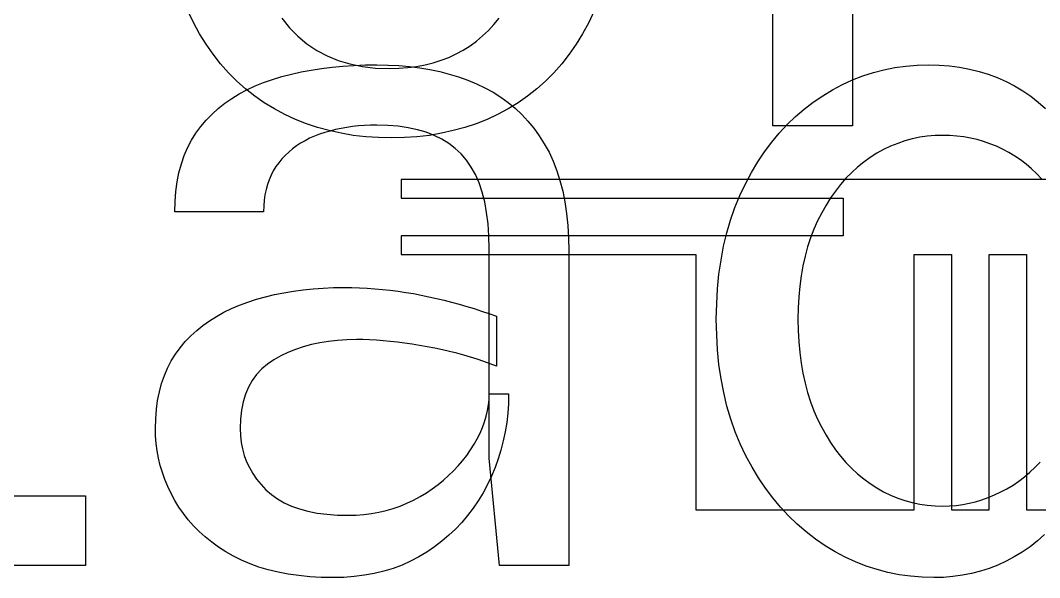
# Model space of a CAD drawing. Header units: millimetres. Extents: x -9.5 to 46, y -0.8 to 34.7.
# Drawn here: x 17.22 to 29.2, y -0.8 to 5.75 of the extents above; entities that cross this region are included whole.
import ezdxf

# ---------------------------------------------------------------- set-up
doc = ezdxf.new("R2010")
doc.units = ezdxf.units.MM
doc.layers.get('0').update_dxf_attribs({"linetype": 'CONTINUOUS'})

msp = doc.modelspace()

# ---------------------------------------------------------------- linework, layer by layer
for p, q in [((26.066, 4.513), (26.066, 10.261)), ((27.002, 10.261), (27.002, 4.513)), ((19.256, 5.725), (19.189, 5.863)), ((20.297, 5.776), (20.386, 5.664)), ((22.789, 5.702), (22.85, 5.776)), ((23.968, 5.863), (23.903, 5.725)), ((19.328, 5.594), (19.256, 5.725)), ((20.386, 5.664), (20.484, 5.564)), ((22.656, 5.568), (22.725, 5.633)), ((22.725, 5.633), (22.789, 5.702)), ((23.903, 5.725), (23.831, 5.594)), ((19.405, 5.47), (19.328, 5.594)), ((20.484, 5.564), (20.59, 5.475)), ((22.584, 5.508), (22.656, 5.568)), ((23.831, 5.594), (23.754, 5.47)), ((19.487, 5.352), (19.405, 5.47)), ((20.59, 5.475), (20.705, 5.398)), ((20.705, 5.398), (20.827, 5.333)), ((22.345, 5.356), (22.428, 5.402)), ((22.428, 5.402), (22.508, 5.452)), ((22.508, 5.452), (22.584, 5.508)), ((23.754, 5.47), (23.672, 5.352)), ((19.575, 5.241), (19.487, 5.352)), ((20.827, 5.333), (20.957, 5.28)), ((20.957, 5.28), (21.096, 5.239)), ((22.076, 5.252), (22.169, 5.282)), ((22.169, 5.282), (22.258, 5.316)), ((22.258, 5.316), (22.345, 5.356)), ((23.672, 5.352), (23.585, 5.241)), ((19.667, 5.136), (19.575, 5.241)), ((20.522, 5.145), (20.64, 5.167)), ((20.64, 5.167), (20.761, 5.186)), ((20.761, 5.186), (20.886, 5.201)), ((20.886, 5.201), (21.013, 5.213)), ((21.013, 5.213), (21.143, 5.222)), ((21.096, 5.239), (21.242, 5.209)), ((21.143, 5.222), (21.277, 5.227)), ((21.242, 5.209), (21.397, 5.191)), ((21.277, 5.227), (21.413, 5.228)), ((21.397, 5.191), (21.56, 5.185)), ((21.413, 5.228), (21.413, 5.228)), ((21.413, 5.228), (21.544, 5.226)), ((21.544, 5.226), (21.671, 5.22)), ((21.56, 5.185), (21.67, 5.188)), ((21.56, 5.185), (21.56, 5.185)), ((21.56, 5.185), (21.56, 5.185)), ((21.67, 5.188), (21.776, 5.196)), ((21.671, 5.22), (21.796, 5.208)), ((21.776, 5.196), (21.879, 5.209)), ((21.796, 5.208), (21.917, 5.193)), ((21.879, 5.209), (21.979, 5.228)), ((21.917, 5.193), (22.036, 5.173)), ((21.979, 5.228), (22.076, 5.252)), ((22.036, 5.173), (22.151, 5.149)), ((23.585, 5.241), (23.493, 5.136)), ((27.249, 5.138), (27.374, 5.17)), ((27.374, 5.17), (27.502, 5.196)), ((27.502, 5.196), (27.632, 5.214)), ((27.632, 5.214), (27.765, 5.225)), ((27.765, 5.225), (27.899, 5.228)), ((27.899, 5.228), (27.899, 5.228)), ((27.899, 5.228), (28.024, 5.225)), ((28.024, 5.225), (28.145, 5.216)), ((28.145, 5.216), (28.263, 5.201)), ((28.263, 5.201), (28.379, 5.179)), ((28.379, 5.179), (28.491, 5.152)), ((19.765, 5.038), (19.667, 5.136)), ((19.868, 4.946), (19.765, 5.038)), ((20.081, 5.021), (20.186, 5.057)), ((20.186, 5.057), (20.295, 5.09)), ((20.295, 5.09), (20.407, 5.119)), ((20.407, 5.119), (20.522, 5.145)), ((22.151, 5.149), (22.264, 5.12)), ((22.264, 5.12), (22.373, 5.086)), ((22.373, 5.086), (22.48, 5.049)), ((22.48, 5.049), (22.583, 5.006)), ((23.396, 5.038), (23.293, 4.946)), ((23.493, 5.136), (23.396, 5.038)), ((26.885, 4.996), (27.004, 5.051)), ((27.004, 5.051), (27.125, 5.098)), ((27.125, 5.098), (27.249, 5.138)), ((28.491, 5.152), (28.6, 5.118)), ((28.6, 5.118), (28.706, 5.078)), ((28.706, 5.078), (28.809, 5.033)), ((28.809, 5.033), (28.909, 4.981)), ((19.793, 4.887), (19.885, 4.936)), ((19.976, 4.861), (19.868, 4.946)), ((19.885, 4.936), (19.981, 4.981)), ((19.981, 4.981), (20.081, 5.021)), ((22.583, 5.006), (22.683, 4.959)), ((22.683, 4.959), (22.778, 4.907)), ((23.293, 4.946), (23.185, 4.861)), ((26.654, 4.865), (26.769, 4.934)), ((26.769, 4.934), (26.885, 4.996)), ((28.909, 4.981), (29.006, 4.922)), ((29.006, 4.922), (29.099, 4.859)), ((19.625, 4.777), (19.707, 4.834)), ((19.707, 4.834), (19.793, 4.887)), ((20.089, 4.783), (19.976, 4.861)), ((22.778, 4.907), (22.869, 4.85)), ((22.869, 4.85), (22.956, 4.787)), ((23.185, 4.861), (23.073, 4.783)), ((26.543, 4.79), (26.654, 4.865)), ((29.099, 4.859), (29.188, 4.789)), ((19.475, 4.649), (19.547, 4.715)), ((19.547, 4.715), (19.625, 4.777)), ((20.207, 4.711), (20.089, 4.783)), ((20.329, 4.646), (20.207, 4.711)), ((22.955, 4.711), (22.832, 4.646)), ((23.073, 4.783), (22.955, 4.711)), ((22.956, 4.787), (23.038, 4.719)), ((23.038, 4.719), (23.115, 4.646)), ((26.334, 4.62), (26.436, 4.708)), ((26.436, 4.708), (26.543, 4.79)), ((29.188, 4.789), (29.273, 4.715)), ((19.343, 4.505), (19.407, 4.58)), ((19.407, 4.58), (19.475, 4.649)), ((20.455, 4.588), (20.329, 4.646)), ((20.584, 4.537), (20.455, 4.588)), ((22.707, 4.588), (22.578, 4.537)), ((22.832, 4.646), (22.707, 4.588)), ((23.115, 4.646), (23.188, 4.568)), ((23.188, 4.568), (23.257, 4.484)), ((26.237, 4.526), (26.334, 4.62)), ((19.285, 4.427), (19.343, 4.505)), ((20.716, 4.493), (20.584, 4.537)), ((20.852, 4.455), (20.716, 4.493)), ((20.862, 4.451), (20.799, 4.433)), ((20.992, 4.424), (20.852, 4.455)), ((20.926, 4.468), (20.862, 4.451)), ((20.992, 4.482), (20.926, 4.468)), ((21.058, 4.493), (20.992, 4.482)), ((21.127, 4.503), (21.058, 4.493)), ((21.196, 4.511), (21.127, 4.503)), ((21.267, 4.516), (21.196, 4.511)), ((21.339, 4.519), (21.267, 4.516)), ((21.413, 4.52), (21.339, 4.519)), ((21.542, 4.517), (21.413, 4.52)), ((21.413, 4.52), (21.413, 4.52)), ((21.664, 4.507), (21.542, 4.517)), ((21.779, 4.49), (21.664, 4.507)), ((21.888, 4.466), (21.779, 4.49)), ((21.991, 4.436), (21.888, 4.466)), ((22.086, 4.398), (21.991, 4.436)), ((22.31, 4.455), (22.172, 4.424)), ((22.446, 4.493), (22.31, 4.455)), ((22.578, 4.537), (22.446, 4.493)), ((23.257, 4.484), (23.321, 4.395)), ((27.002, 4.513), (26.066, 4.513)), ((26.143, 4.425), (26.237, 4.526)), ((27.002, 4.513), (27.002, 4.513)), ((19.187, 4.255), (19.233, 4.343)), ((19.233, 4.343), (19.285, 4.427)), ((20.568, 4.337), (20.516, 4.307)), ((20.622, 4.365), (20.568, 4.337)), ((20.679, 4.39), (20.622, 4.365)), ((20.738, 4.412), (20.679, 4.39)), ((20.799, 4.433), (20.738, 4.412)), ((21.135, 4.4), (20.992, 4.424)), ((21.281, 4.383), (21.135, 4.4)), ((21.431, 4.373), (21.281, 4.383)), ((21.584, 4.369), (21.431, 4.373)), ((21.736, 4.373), (21.584, 4.369)), ((21.584, 4.369), (21.584, 4.369)), ((21.584, 4.369), (21.584, 4.369)), ((21.884, 4.383), (21.736, 4.373)), ((22.03, 4.4), (21.884, 4.383)), ((22.172, 4.424), (22.03, 4.4)), ((22.175, 4.354), (22.086, 4.398)), ((22.258, 4.303), (22.175, 4.354)), ((23.321, 4.395), (23.381, 4.301)), ((25.971, 4.206), (26.055, 4.319)), ((26.055, 4.319), (26.143, 4.425)), ((27.619, 4.335), (27.535, 4.306)), ((27.706, 4.359), (27.619, 4.335)), ((27.794, 4.377), (27.706, 4.359)), ((27.883, 4.39), (27.794, 4.377)), ((27.974, 4.398), (27.883, 4.39)), ((28.067, 4.4), (27.974, 4.398)), ((28.149, 4.398), (28.067, 4.4)), ((28.067, 4.4), (28.067, 4.4)), ((28.231, 4.392), (28.149, 4.398)), ((28.311, 4.382), (28.231, 4.392)), ((28.39, 4.368), (28.311, 4.382)), ((28.468, 4.35), (28.39, 4.368)), ((28.544, 4.328), (28.468, 4.35)), ((28.62, 4.302), (28.544, 4.328)), ((19.147, 4.162), (19.187, 4.255)), ((20.376, 4.204), (20.334, 4.165)), ((20.42, 4.241), (20.376, 4.204)), ((20.467, 4.275), (20.42, 4.241)), ((20.516, 4.307), (20.467, 4.275)), ((22.334, 4.246), (22.258, 4.303)), ((22.403, 4.181), (22.334, 4.246)), ((23.381, 4.301), (23.436, 4.202)), ((23.436, 4.202), (23.485, 4.097)), ((25.891, 4.087), (25.971, 4.206)), ((27.37, 4.233), (27.29, 4.189)), ((27.452, 4.273), (27.37, 4.233)), ((27.535, 4.306), (27.452, 4.273)), ((28.695, 4.272), (28.62, 4.302)), ((28.769, 4.238), (28.695, 4.272)), ((28.841, 4.199), (28.769, 4.238)), ((28.912, 4.157), (28.841, 4.199)), ((19.114, 4.064), (19.147, 4.162)), ((20.258, 4.079), (20.224, 4.033)), ((20.295, 4.123), (20.258, 4.079)), ((20.334, 4.165), (20.295, 4.123)), ((22.466, 4.109), (22.403, 4.181)), ((22.522, 4.028), (22.466, 4.109)), ((23.485, 4.097), (23.528, 3.985)), ((25.816, 3.962), (25.891, 4.087)), ((27.136, 4.085), (27.064, 4.026)), ((27.212, 4.139), (27.136, 4.085)), ((27.29, 4.189), (27.212, 4.139)), ((28.98, 4.111), (28.912, 4.157)), ((29.045, 4.062), (28.98, 4.111)), ((19.065, 3.853), (19.086, 3.961)), ((19.086, 3.961), (19.114, 4.064)), ((20.194, 3.984), (20.168, 3.933)), ((20.224, 4.033), (20.194, 3.984)), ((22.571, 3.939), (22.522, 4.028)), ((23.528, 3.985), (23.565, 3.868)), ((25.745, 3.83), (25.816, 3.962)), ((26.994, 3.963), (26.927, 3.895)), ((27.064, 4.026), (26.994, 3.963)), ((29.108, 4.008), (29.045, 4.062)), ((29.167, 3.951), (29.108, 4.008)), ((19.049, 3.74), (19.065, 3.853)), ((20.145, 3.879), (20.125, 3.822)), ((20.168, 3.933), (20.145, 3.879)), ((26.895, 3.881), (21.699, 3.881)), ((21.699, 3.881), (21.699, 3.66)), ((22.614, 3.841), (22.571, 3.939)), ((22.651, 3.734), (22.614, 3.841)), ((23.565, 3.868), (23.597, 3.746)), ((26.927, 3.895), (26.864, 3.823)), ((30.764, 3.881), (26.895, 3.881)), ((29.225, 3.89), (29.167, 3.951)), ((19.04, 3.623), (19.049, 3.74)), ((20.109, 3.763), (20.097, 3.701)), ((20.125, 3.822), (20.109, 3.763)), ((22.68, 3.618), (22.651, 3.734)), ((23.597, 3.746), (23.623, 3.617)), ((25.68, 3.694), (25.745, 3.83)), ((26.804, 3.746), (26.747, 3.665)), ((26.864, 3.823), (26.804, 3.746)), ((19.037, 3.5), (19.04, 3.623)), ((20.088, 3.637), (20.083, 3.57)), ((20.097, 3.701), (20.088, 3.637)), ((21.699, 3.66), (26.895, 3.66)), ((22.703, 3.494), (22.68, 3.618)), ((23.623, 3.617), (23.643, 3.483)), ((25.622, 3.552), (25.68, 3.694)), ((26.747, 3.665), (26.693, 3.58)), ((26.895, 3.66), (26.895, 3.221)), ((20.081, 3.5), (19.037, 3.5)), ((20.083, 3.57), (20.081, 3.5)), ((20.081, 3.5), (20.081, 3.5)), ((22.72, 3.361), (22.703, 3.494)), ((23.643, 3.483), (23.658, 3.342)), ((25.571, 3.405), (25.622, 3.552)), ((26.642, 3.49), (26.594, 3.395)), ((26.693, 3.58), (26.642, 3.49)), ((22.73, 3.219), (22.72, 3.361)), ((25.526, 3.253), (25.571, 3.405)), ((26.594, 3.395), (26.55, 3.297)), ((23.658, 3.342), (23.666, 3.196)), ((25.489, 3.097), (25.526, 3.253)), ((26.55, 3.297), (26.511, 3.195)), ((26.895, 3.221), (21.699, 3.221)), ((21.699, 3.221), (21.699, 3)), ((22.733, 3.068), (22.73, 3.219)), ((23.666, 3.196), (23.669, 3.044)), ((26.511, 3.195), (26.476, 3.089)), ((21.699, 3), (25.163, 3)), ((22.733, 0.608), (22.733, 3.068)), ((23.669, 3.044), (23.669, 3.044)), ((23.669, 3.044), (23.669, -0.652)), ((25.163, 3), (25.163, 0)), ((25.458, 2.935), (25.489, 3.097)), ((26.476, 3.089), (26.446, 2.979)), ((27.729, 0), (27.729, 3)), ((27.729, 3), (28.169, 3)), ((28.169, 3), (28.169, 0)), ((28.609, 0), (28.609, 3)), ((28.609, 3), (29.049, 3)), ((29.049, 3), (29.049, 0)), ((25.434, 2.769), (25.458, 2.935)), ((26.446, 2.979), (26.421, 2.865)), ((25.417, 2.598), (25.434, 2.769)), ((26.421, 2.865), (26.4, 2.748)), ((26.4, 2.748), (26.384, 2.627)), ((20.102, 2.503), (20.209, 2.529)), ((20.209, 2.529), (20.318, 2.551)), ((20.318, 2.551), (20.431, 2.57)), ((20.431, 2.57), (20.545, 2.585)), ((20.545, 2.585), (20.662, 2.597)), ((20.662, 2.597), (20.782, 2.606)), ((20.782, 2.606), (20.904, 2.611)), ((20.904, 2.611), (21.029, 2.612)), ((21.029, 2.612), (21.029, 2.612)), ((21.029, 2.612), (21.119, 2.612)), ((21.119, 2.612), (21.209, 2.609)), ((21.209, 2.609), (21.299, 2.604)), ((21.299, 2.604), (21.39, 2.598)), ((21.39, 2.598), (21.48, 2.59)), ((21.48, 2.59), (21.57, 2.58)), ((21.57, 2.58), (21.661, 2.568)), ((21.661, 2.568), (21.751, 2.555)), ((21.751, 2.555), (21.842, 2.54)), ((21.842, 2.54), (21.932, 2.522)), ((21.932, 2.522), (22.022, 2.504)), ((25.407, 2.422), (25.417, 2.598)), ((26.384, 2.627), (26.372, 2.502)), ((19.702, 2.365), (19.796, 2.405)), ((19.796, 2.405), (19.895, 2.441)), ((19.895, 2.441), (19.997, 2.474)), ((19.997, 2.474), (20.102, 2.503)), ((22.022, 2.504), (22.112, 2.484)), ((22.112, 2.484), (22.202, 2.462)), ((22.202, 2.462), (22.291, 2.44)), ((22.291, 2.44), (22.38, 2.416)), ((22.38, 2.416), (22.468, 2.391)), ((25.403, 2.24), (25.407, 2.422)), ((26.372, 2.502), (26.365, 2.373)), ((19.526, 2.273), (19.612, 2.321)), ((19.612, 2.321), (19.702, 2.365)), ((22.468, 2.391), (22.556, 2.364)), ((22.556, 2.364), (22.643, 2.336)), ((22.643, 2.336), (22.73, 2.307)), ((22.73, 2.307), (22.817, 2.276)), ((26.365, 2.373), (26.363, 2.24)), ((19.294, 2.106), (19.367, 2.166)), ((19.367, 2.166), (19.444, 2.222)), ((19.444, 2.222), (19.526, 2.273)), ((22.817, 2.276), (22.817, 2.276)), ((22.817, 2.276), (22.817, 1.688)), ((25.407, 2.058), (25.403, 2.24)), ((25.403, 2.24), (25.403, 2.24)), ((26.363, 2.24), (26.363, 2.24)), ((26.363, 2.24), (26.365, 2.106)), ((19.16, 1.976), (19.225, 2.043)), ((19.225, 2.043), (19.294, 2.106)), ((25.417, 1.881), (25.407, 2.058)), ((26.365, 2.106), (26.372, 1.975)), ((19.1, 1.904), (19.16, 1.976)), ((20.642, 1.941), (20.547, 1.915)), ((20.741, 1.963), (20.642, 1.941)), ((20.844, 1.979), (20.741, 1.963)), ((20.95, 1.991), (20.844, 1.979)), ((21.06, 1.998), (20.95, 1.991)), ((21.173, 2), (21.06, 1.998)), ((21.249, 2), (21.173, 2)), ((21.173, 2), (21.173, 2)), ((21.327, 1.997), (21.249, 2)), ((21.407, 1.993), (21.327, 1.997)), ((21.488, 1.987), (21.407, 1.993)), ((21.57, 1.979), (21.488, 1.987)), ((21.654, 1.97), (21.57, 1.979)), ((21.739, 1.959), (21.654, 1.97)), ((21.826, 1.947), (21.739, 1.959)), ((21.914, 1.932), (21.826, 1.947)), ((22.004, 1.916), (21.914, 1.932)), ((26.372, 1.975), (26.384, 1.847)), ((18.995, 1.749), (19.045, 1.829)), ((19.045, 1.829), (19.1, 1.904)), ((20.282, 1.808), (20.201, 1.763)), ((20.367, 1.849), (20.282, 1.808)), ((20.455, 1.884), (20.367, 1.849)), ((20.547, 1.915), (20.455, 1.884)), ((22.094, 1.899), (22.004, 1.916)), ((22.182, 1.88), (22.094, 1.899)), ((22.268, 1.861), (22.182, 1.88)), ((22.352, 1.84), (22.268, 1.861)), ((22.434, 1.817), (22.352, 1.84)), ((22.514, 1.794), (22.434, 1.817)), ((25.434, 1.708), (25.417, 1.881)), ((26.384, 1.847), (26.4, 1.724)), ((18.952, 1.665), (18.995, 1.749)), ((20.126, 1.713), (20.059, 1.655)), ((20.201, 1.763), (20.126, 1.713)), ((22.593, 1.769), (22.514, 1.794)), ((22.669, 1.744), (22.593, 1.769)), ((22.744, 1.717), (22.669, 1.744)), ((22.817, 1.688), (22.744, 1.717)), ((25.459, 1.54), (25.434, 1.708)), ((26.4, 1.724), (26.421, 1.604)), ((18.882, 1.484), (18.914, 1.577)), ((18.914, 1.577), (18.952, 1.665)), ((19.999, 1.591), (19.948, 1.521)), ((20.059, 1.655), (19.999, 1.591)), ((26.421, 1.604), (26.446, 1.489)), ((18.856, 1.387), (18.882, 1.484)), ((19.904, 1.443), (19.868, 1.359)), ((19.948, 1.521), (19.904, 1.443)), ((25.49, 1.377), (25.459, 1.54)), ((26.446, 1.489), (26.476, 1.377)), ((18.835, 1.286), (18.856, 1.387)), ((19.868, 1.359), (19.841, 1.268)), ((22.731, 1.298), (22.733, 1.364)), ((22.733, 1.364), (22.733, 1.364)), ((22.733, 1.364), (22.961, 1.364)), ((22.961, 1.364), (22.959, 1.25)), ((25.528, 1.219), (25.49, 1.377)), ((26.476, 1.377), (26.511, 1.269)), ((18.821, 1.181), (18.835, 1.286)), ((19.841, 1.268), (19.821, 1.171)), ((22.713, 1.166), (22.724, 1.232)), ((22.724, 1.232), (22.731, 1.298)), ((22.959, 1.25), (22.951, 1.137)), ((25.574, 1.066), (25.528, 1.219)), ((26.511, 1.269), (26.55, 1.165)), ((18.812, 1.071), (18.821, 1.181)), ((19.821, 1.171), (19.809, 1.067)), ((22.678, 1.034), (22.698, 1.1)), ((22.698, 1.1), (22.713, 1.166)), ((22.951, 1.137), (22.939, 1.026)), ((26.55, 1.165), (26.594, 1.064)), ((18.809, 0.956), (18.812, 1.071)), ((19.809, 1.067), (19.805, 0.956)), ((22.626, 0.902), (22.654, 0.968)), ((22.654, 0.968), (22.678, 1.034)), ((22.939, 1.026), (22.921, 0.917)), ((25.626, 0.918), (25.574, 1.066)), ((26.594, 1.064), (26.642, 0.968)), ((26.642, 0.968), (26.693, 0.877)), ((18.811, 0.868), (18.809, 0.956)), ((18.809, 0.956), (18.809, 0.956)), ((18.818, 0.781), (18.811, 0.868)), ((19.805, 0.956), (19.805, 0.956)), ((19.805, 0.956), (19.808, 0.874)), ((19.808, 0.874), (19.817, 0.793)), ((22.593, 0.836), (22.626, 0.902)), ((22.921, 0.917), (22.899, 0.809)), ((25.685, 0.774), (25.626, 0.918)), ((26.693, 0.877), (26.747, 0.79)), ((18.83, 0.694), (18.818, 0.781)), ((19.817, 0.793), (19.832, 0.715)), ((22.514, 0.704), (22.556, 0.77)), ((22.556, 0.77), (22.593, 0.836)), ((22.899, 0.809), (22.871, 0.703)), ((25.751, 0.635), (25.685, 0.774)), ((26.747, 0.79), (26.804, 0.707)), ((18.846, 0.608), (18.83, 0.694)), ((18.866, 0.523), (18.846, 0.608)), ((19.832, 0.715), (19.854, 0.64)), ((19.854, 0.64), (19.881, 0.566)), ((22.42, 0.577), (22.469, 0.64)), ((22.469, 0.64), (22.514, 0.704)), ((22.853, -0.652), (22.733, 0.608)), ((22.871, 0.703), (22.839, 0.599)), ((25.823, 0.502), (25.751, 0.635)), ((26.804, 0.707), (26.864, 0.629)), ((26.864, 0.629), (26.927, 0.556)), ((18.891, 0.439), (18.866, 0.523)), ((19.881, 0.566), (19.914, 0.496)), ((19.914, 0.496), (19.954, 0.427)), ((22.314, 0.458), (22.369, 0.516)), ((22.369, 0.516), (22.42, 0.577)), ((22.802, 0.497), (22.759, 0.396)), ((22.839, 0.599), (22.802, 0.497)), ((25.9, 0.375), (25.823, 0.502)), ((26.927, 0.556), (26.994, 0.487)), ((26.994, 0.487), (27.064, 0.423)), ((29.09, 0.442), (29.151, 0.5)), ((29.151, 0.5), (29.209, 0.561)), ((18.921, 0.355), (18.891, 0.439)), ((19.954, 0.427), (19.999, 0.361)), ((19.999, 0.361), (20.051, 0.298)), ((22.195, 0.348), (22.256, 0.402)), ((22.256, 0.402), (22.314, 0.458)), ((22.759, 0.396), (22.712, 0.296)), ((25.981, 0.254), (25.9, 0.375)), ((27.064, 0.423), (27.136, 0.364)), ((27.136, 0.364), (27.212, 0.308)), ((28.96, 0.338), (29.026, 0.388)), ((29.026, 0.388), (29.09, 0.442)), ((18.955, 0.273), (18.921, 0.355)), ((18.994, 0.191), (18.955, 0.273)), ((20.051, 0.298), (20.108, 0.236)), ((21.994, 0.2), (22.064, 0.247)), ((22.064, 0.247), (22.131, 0.297)), ((22.131, 0.297), (22.195, 0.348)), ((22.712, 0.296), (22.66, 0.2)), ((26.067, 0.14), (25.981, 0.254)), ((27.212, 0.308), (27.29, 0.258)), ((27.29, 0.258), (27.37, 0.213)), ((28.747, 0.21), (28.82, 0.248)), ((28.82, 0.248), (28.891, 0.291)), ((28.891, 0.291), (28.96, 0.338)), ((14.627, 0.164), (17.987, 0.164)), ((17.987, 0.164), (17.987, -0.652)), ((19.037, 0.11), (18.994, 0.191)), ((20.108, 0.236), (20.172, 0.179)), ((20.172, 0.179), (20.244, 0.128)), ((20.244, 0.128), (20.323, 0.083)), ((21.844, 0.114), (21.92, 0.155)), ((21.92, 0.155), (21.994, 0.2)), ((22.66, 0.2), (22.604, 0.107)), ((26.158, 0.031), (26.067, 0.14)), ((27.37, 0.213), (27.452, 0.174)), ((27.452, 0.174), (27.535, 0.139)), ((27.535, 0.139), (27.619, 0.11)), ((28.525, 0.118), (28.6, 0.144)), ((28.6, 0.144), (28.674, 0.175)), ((28.674, 0.175), (28.747, 0.21)), ((19.085, 0.032), (19.037, 0.11)), ((19.138, -0.044), (19.085, 0.032)), ((20.323, 0.083), (20.409, 0.044)), ((20.409, 0.044), (20.502, 0.011)), ((20.502, 0.011), (20.602, -0.016)), ((21.522, -0.009), (21.605, 0.015)), ((21.605, 0.015), (21.687, 0.044)), ((21.687, 0.044), (21.766, 0.077)), ((21.766, 0.077), (21.844, 0.114)), ((22.544, 0.019), (22.479, -0.066)), ((22.604, 0.107), (22.544, 0.019)), ((25.163, 0), (27.729, 0)), ((26.253, -0.072), (26.158, 0.031)), ((27.619, 0.11), (27.706, 0.087)), ((27.706, 0.087), (27.794, 0.068)), ((27.794, 0.068), (27.883, 0.055)), ((27.883, 0.055), (27.974, 0.047)), ((27.974, 0.047), (28.067, 0.044)), ((28.067, 0.044), (28.145, 0.046)), ((28.067, 0.044), (28.067, 0.044)), ((28.145, 0.046), (28.222, 0.053)), ((28.169, 0), (28.609, 0)), ((28.222, 0.053), (28.299, 0.063)), ((28.299, 0.063), (28.375, 0.077)), ((28.375, 0.077), (28.45, 0.095)), ((28.45, 0.095), (28.525, 0.118)), ((29.049, 0), (29.489, 0)), ((19.195, -0.117), (19.138, -0.044)), ((19.257, -0.187), (19.195, -0.117)), ((20.602, -0.016), (20.71, -0.037)), ((20.71, -0.037), (20.825, -0.052)), ((20.825, -0.052), (20.948, -0.061)), ((20.948, -0.061), (21.077, -0.064)), ((21.077, -0.064), (21.17, -0.061)), ((21.077, -0.064), (21.077, -0.064)), ((21.17, -0.061), (21.261, -0.055)), ((21.261, -0.055), (21.35, -0.044)), ((21.35, -0.044), (21.437, -0.029)), ((21.437, -0.029), (21.522, -0.009)), ((22.479, -0.066), (22.41, -0.148)), ((26.353, -0.168), (26.253, -0.072)), ((19.324, -0.254), (19.257, -0.187)), ((22.337, -0.225), (22.259, -0.298)), ((22.41, -0.148), (22.337, -0.225)), ((26.458, -0.258), (26.353, -0.168)), ((19.395, -0.318), (19.324, -0.254)), ((19.471, -0.379), (19.395, -0.318)), ((22.259, -0.298), (22.177, -0.368)), ((26.567, -0.343), (26.458, -0.258)), ((26.681, -0.421), (26.567, -0.343)), ((29.262, -0.29), (29.178, -0.364)), ((19.552, -0.437), (19.471, -0.379)), ((19.637, -0.492), (19.552, -0.437)), ((22.091, -0.434), (22.001, -0.496)), ((22.177, -0.368), (22.091, -0.434)), ((26.799, -0.492), (26.681, -0.421)), ((29.091, -0.433), (29, -0.496)), ((29.178, -0.364), (29.091, -0.433)), ((19.727, -0.544), (19.637, -0.492)), ((19.822, -0.591), (19.727, -0.544)), ((19.922, -0.634), (19.822, -0.591)), ((21.907, -0.553), (21.809, -0.604)), ((22.001, -0.496), (21.907, -0.553)), ((26.918, -0.556), (26.799, -0.492)), ((27.041, -0.612), (26.918, -0.556)), ((28.906, -0.553), (28.81, -0.604)), ((29, -0.496), (28.906, -0.553)), ((17.987, -0.652), (13.691, -0.652)), ((20.026, -0.672), (19.922, -0.634)), ((20.136, -0.705), (20.026, -0.672)), ((20.251, -0.733), (20.136, -0.705)), ((21.603, -0.688), (21.494, -0.721)), ((21.708, -0.649), (21.603, -0.688)), ((21.809, -0.604), (21.708, -0.649)), ((23.669, -0.652), (22.853, -0.652)), ((23.669, -0.652), (23.669, -0.652)), ((27.165, -0.661), (27.041, -0.612)), ((27.292, -0.702), (27.165, -0.661)), ((27.421, -0.736), (27.292, -0.702)), ((28.61, -0.688), (28.507, -0.721)), ((28.711, -0.649), (28.61, -0.688)), ((28.81, -0.604), (28.711, -0.649)), ((20.37, -0.755), (20.251, -0.733)), ((20.494, -0.773), (20.37, -0.755)), ((20.624, -0.785), (20.494, -0.773)), ((20.758, -0.793), (20.624, -0.785)), ((20.897, -0.796), (20.758, -0.793)), ((21.024, -0.793), (20.897, -0.796)), ((20.897, -0.796), (20.897, -0.796)), ((20.897, -0.796), (20.897, -0.796)), ((21.147, -0.784), (21.024, -0.793)), ((21.266, -0.769), (21.147, -0.784)), ((21.382, -0.748), (21.266, -0.769)), ((21.494, -0.721), (21.382, -0.748)), ((27.552, -0.762), (27.421, -0.736)), ((27.685, -0.781), (27.552, -0.762)), ((27.821, -0.792), (27.685, -0.781)), ((27.959, -0.796), (27.821, -0.792)), ((28.073, -0.793), (27.959, -0.796)), ((27.959, -0.796), (27.959, -0.796)), ((27.959, -0.796), (27.959, -0.796)), ((28.185, -0.784), (28.073, -0.793)), ((28.295, -0.769), (28.185, -0.784)), ((28.402, -0.748), (28.295, -0.769)), ((28.507, -0.721), (28.402, -0.748))]:
    msp.add_line(p, q)

doc.saveas('drawing.dxf')
